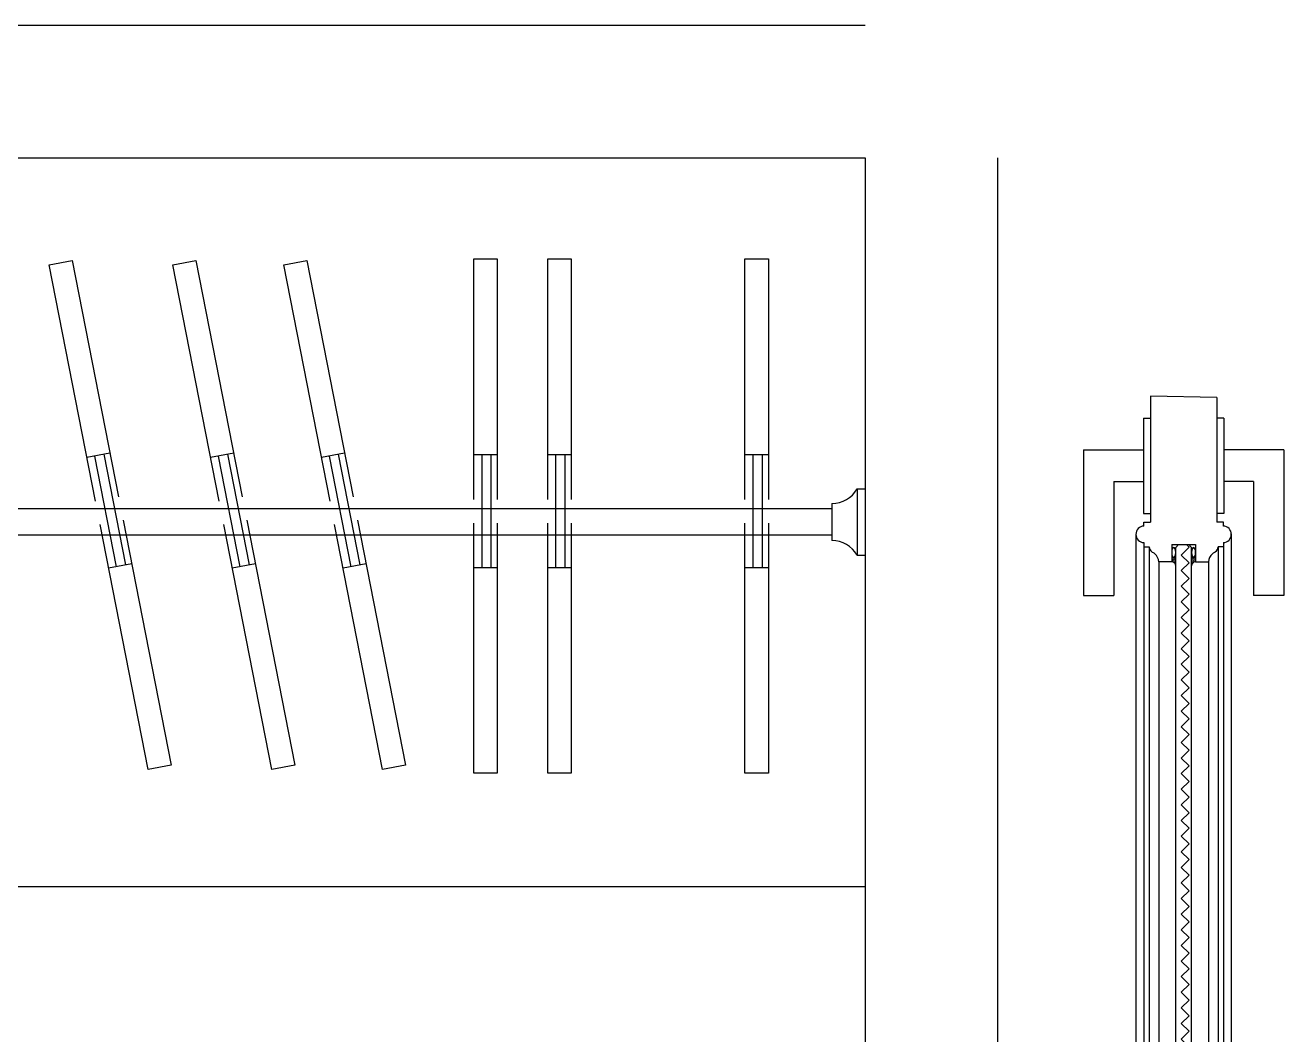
# Model space of a CAD drawing. Header units: millimetres. Extents: x 3104083 to 3173399, y -3165492 to -3044687.
# Drawn here: x 3123105 to 3124055, y -3063339 to -3062577 of the extents above; entities that cross this region are included whole.
import ezdxf

# ---------------------------------------------------------------- set-up
doc = ezdxf.new("R2010")
doc.units = ezdxf.units.MM
doc.header["$LTSCALE"] = 500
doc.header["$MEASUREMENT"] = 0
doc.layers.get('0').update_dxf_attribs({"linetype": 'CONTINUOUS'})
for name, color, linetype in [('A-土建墙（含管井、立管）', 6, 'CONTINUOUS'), ('P-固定家具（落地、到顶）', 142, 'CONTINUOUS'), ('P-活动家具', 146, 'CONTINUOUS'), ('P-门', 2, 'CONTINUOUS')]:
    doc.layers.add(name, color=color, linetype=linetype)

# ---------------------------------------------------------------- blocks, each defined once
blk = doc.blocks.new('DSFGGDF')
at = {"color": 251, "ltscale": 0.5}
for p, q in [((-575.1394279743944, -214818.4168067716, 1.14829424595e-05), (-557.4075090508377, -214818.4168067716, 1.14829424595e-05)), ((-570.3303595516298, -214818.4168067716, 1.14829424595e-05), (-570.3303595516298, -214903.5741380297, 1.14829424595e-05)), ((-563.3228702317392, -214818.4168067716, 1.14829424595e-05), (-563.3228702317392, -214903.5741380297, 1.14829424595e-05)), ((-575.1394279743944, -214903.5741380297, 1.14829424595e-05), (-557.4075090508377, -214903.5741380297, 1.14829424595e-05))]:
    blk.add_line(p, q, dxfattribs=at)
at = {"color": 251, "ltscale": 0.5, "elevation": 1.14829424595e-05}
for points in [[(-557.4075090508377, -214851.9954724006), (-557.4075090508377, -214670.301663249), (-575.1394279706691, -214670.301663249), (-575.1394279706691, -214851.9954724006)], [(-575.1394279706691, -214869.9954724006), (-575.1394279706691, -215058.4318384967), (-557.4075090508377, -215058.4318384967), (-557.4075090508377, -214869.9954724006)]]:
    blk.add_lwpolyline(points, dxfattribs=at)
blk = doc.blocks.new('A$C5B34438C')
at = {"layer": 'P-门'}
h = blk.add_hatch(dxfattribs=at)
h.set_pattern_fill('ZIGZAG', color=251, scale=66.66666666666666, angle=-225, style=0)
h.set_pattern_definition([(314.9999999999999, (103.9268212300667, 78.85871852540004), (11.78511301977579, -3.090105832729912e-15), [8.333333333333332, -8.333333333333332]), (44.99999999999995, (109.8193777400011, 72.96616201546567), (3.090105832729912e-15, 11.78511301977579), [8.333333333333332, -8.333333333333332])])
h.paths.add_polyline_path([(678.0689670814318, 69.6416981255461), (678.0689670814318, 81.6416981255461), (111.986853682989, 81.64169812553155), (111.986853682989, 69.64169812553155)])
h = blk.add_hatch(dxfattribs=at)
h.set_pattern_fill('AR-SAND', color=251, scale=0.01, style=0)
h.set_pattern_definition([(37.50000000000001, (117.924436346002, 81.641698125517), (-0.01600031295984046, 0.4894132373293424), [0, -0.38608, 0, -0.4318, 0, -0.41275]), (7.499999999999995, (117.924436346002, 81.641698125517), (0.4495232831380027, 0.7168251005683542), [0, -0.20828, 0, -0.3479799999999999, 0, -0.13335]), (327.5, (117.612016346, 81.641698125517), (0.790992370241458, 0.001437184678545762), [0, -0.127, 0, -0.4572, 0, -0.5969]), (317.5, (117.612016346, 81.641698125517), (0.7635564524722972, 0.2229293232572163), [0, -0.0635, 0, -0.29972, 0, -0.3429])])
h.paths.add_polyline_path([(117.924436346002, 84.64169812553155), (119.0424831331038, 84.57554123055888), (120.3674382930622, 84.29204542959633), (121.1325579784461, 83.94912474334706), (121.4193612820236, 83.7362020612054), (121.5921018864028, 83.54334722389467), (121.7311064169044, 83.14169812553155), (121.6917965618341, 82.9266873322631), (121.5140833320766, 82.6424611453549), (121.2248137613642, 82.39423212362453), (120.8904645245493, 82.20147181687935), (120.4590028123057, 82.02253281661251), (120.1909159690549, 81.93655056149873), (119.8944533523609, 81.85818886452762), (119.5452500811371, 81.78445985520375), (119.3134900298755, 81.74512801466335), (118.9519038281287, 81.69737080528284), (118.6142005680158, 81.66652840601455), (117.9867582843872, 81.64169812553155), (128.0000232156308, 81.641698125517), (127.0921238729934, 81.78237674036063), (126.2949858813517, 82.17332868624362), (125.878702872069, 82.52037778196973), (125.6140059838217, 82.82320375666313), (125.3784657772921, 83.18312464519113), (125.1701056807069, 83.64592368040758), (125.0633246290381, 84.02867168925877), (125.0148852366401, 84.34345117020712), (125.0000232156308, 84.641698125517)])
h = blk.add_hatch(dxfattribs=at)
h.set_pattern_fill('AR-SAND', color=251, scale=0.01, style=0)
h.set_pattern_definition([(142.5, (672.0756335908227, 81.641698125517), (0.01600031295984046, 0.4894132373293424), [0, -0.38608, 0, -0.4318, 0, -0.41275]), (172.5, (672.0756335908227, 81.641698125517), (-0.4495232831380027, 0.7168251005683542), [0, -0.20828, 0, -0.3479799999999999, 0, -0.13335]), (212.4999999999999, (672.3880535908247, 81.641698125517), (-0.790992370241458, 0.001437184678545762), [0, -0.1269999999999996, 0, -0.4571999999999993, 0, -0.5968999999999985]), (222.4999999999999, (672.3880535908247, 81.641698125517), (-0.7635564524722972, 0.2229293232572163), [0, -0.06349999999999999, 0, -0.2997199999999999, 0, -0.3428999999999999])])
h.paths.add_polyline_path([(672.0756335908227, 84.64169812553155), (670.9575868037209, 84.57554123055888), (669.6326316437626, 84.29204542959633), (668.8675119583786, 83.94912474334706), (668.5807086548011, 83.7362020612054), (668.4079680504219, 83.54334722389467), (668.2689635199204, 83.14169812553155), (668.3082733749907, 82.9266873322631), (668.4859866047482, 82.6424611453549), (668.7752561754605, 82.39423212362453), (669.1096054122754, 82.20147181687935), (669.541067124519, 82.02253281661251), (669.8091539677698, 81.93655056149873), (670.1056165844639, 81.85818886452762), (670.4548198556877, 81.78445985520375), (670.6865799069492, 81.74512801466335), (671.048166108696, 81.69737080528284), (671.3858693688089, 81.66652840601455), (672.0133116524376, 81.64169812553155), (662.0000467211939, 81.641698125517), (662.9079460638313, 81.78237674036063), (663.705084055473, 82.17332868624362), (664.1213670647558, 82.52037778196973), (664.386063953003, 82.82320375666313), (664.6216041595326, 83.18312464519113), (664.8299642561178, 83.64592368040758), (664.9367453077866, 84.02867168925877), (664.9851847001846, 84.34345117020712), (665.0000467211939, 84.641698125517)])
h = blk.add_hatch(dxfattribs=at)
h.set_pattern_fill('AR-SAND', color=251, scale=0.01, style=0)
h.set_pattern_definition([(322.5, (117.924436346002, 69.6416981255461), (-0.01600031295984046, -0.4894132373293424), [0, -0.3860799999999999, 0, -0.4317999999999999, 0, -0.4127499999999999]), (352.4999999999999, (117.924436346002, 69.6416981255461), (0.4495232831380027, -0.7168251005683542), [0, -0.20828, 0, -0.3479799999999999, 0, -0.13335]), (32.50000000000001, (117.612016346, 69.6416981255461), (0.790992370241458, -0.001437184678545762), [0, -0.127, 0, -0.4572, 0, -0.5969]), (42.5, (117.612016346, 69.6416981255461), (0.7635564524722972, -0.2229293232572163), [0, -0.06349999999999996, 0, -0.2997199999999998, 0, -0.3428999999999998])])
h.paths.add_polyline_path([(117.924436346002, 66.64169812553155), (119.0424831331038, 66.70785502050421), (120.3674382930622, 66.99135082146677), (121.1325579784461, 67.33427150771604), (121.4193612820236, 67.54719418985769), (121.5921018864028, 67.74004902716842), (121.7311064169044, 68.14169812553155), (121.6917965618341, 68.3567089188), (121.5140833320766, 68.6409351057082), (121.2248137613642, 68.88916412743856), (120.8904645245493, 69.08192443418375), (120.4590028123057, 69.26086343445058), (120.1909159690549, 69.34684568956436), (119.8944533523609, 69.42520738653548), (119.5452500811371, 69.49893639585935), (119.3134900298755, 69.53826823639974), (118.9519038281287, 69.58602544578025), (118.6142005680158, 69.61686784504855), (117.9867582843872, 69.64169812553155), (128.0000232156308, 69.6416981255461), (127.0921238729934, 69.50101951070246), (126.2949858813517, 69.11006756481947), (125.878702872069, 68.76301846909337), (125.6140059838217, 68.46019249439996), (125.3784657772921, 68.10027160587197), (125.1701056807069, 67.63747257065552), (125.0633246290381, 67.25472456180432), (125.0148852366401, 66.93994508085598), (125.0000232156308, 66.6416981255461)])
h = blk.add_hatch(dxfattribs=at)
h.set_pattern_fill('AR-SAND', color=251, scale=0.01, style=0)
h.set_pattern_definition([(217.5, (672.0756335908227, 69.6416981255461), (0.01600031295984046, -0.4894132373293424), [0, -0.38608, 0, -0.4318, 0, -0.41275]), (187.5, (672.0756335908227, 69.6416981255461), (-0.4495232831380027, -0.7168251005683542), [0, -0.20828, 0, -0.34798, 0, -0.13335]), (147.5, (672.3880535908247, 69.6416981255461), (-0.790992370241458, -0.001437184678545762), [0, -0.1269999999999999, 0, -0.4571999999999999, 0, -0.5968999999999998]), (137.5, (672.3880535908247, 69.6416981255461), (-0.7635564524722972, -0.2229293232572163), [0, -0.06349999999999999, 0, -0.2997199999999999, 0, -0.3428999999999999])])
h.paths.add_polyline_path([(672.0756335908227, 66.64169812553155), (670.9575868037209, 66.70785502050421), (669.6326316437626, 66.99135082146677), (668.8675119583786, 67.33427150771604), (668.5807086548011, 67.54719418985769), (668.4079680504219, 67.74004902716842), (668.2689635199204, 68.14169812553155), (668.3082733749907, 68.3567089188), (668.4859866047482, 68.6409351057082), (668.7752561754605, 68.88916412743856), (669.1096054122754, 69.08192443418375), (669.541067124519, 69.26086343445058), (669.8091539677698, 69.34684568956436), (670.1056165844639, 69.42520738653548), (670.4548198556877, 69.49893639585935), (670.6865799069492, 69.53826823639974), (671.048166108696, 69.58602544578025), (671.3858693688089, 69.61686784504855), (672.0133116524376, 69.64169812553155), (662.0000467211939, 69.6416981255461), (662.9079460638313, 69.50101951070246), (663.705084055473, 69.11006756481947), (664.1213670647558, 68.76301846909337), (664.386063953003, 68.46019249439996), (664.6216041595326, 68.10027160587197), (664.8299642561178, 67.63747257065552), (664.9367453077866, 67.25472456180432), (664.9851847001846, 66.93994508085598), (665.0000467211939, 66.6416981255461)])
at = {"layer": 'P-门', "color": 1}
for p, q in [((639.7047154303, 151.2833895960066, -2.241317275289874e-08), (639.7047154303, 128.3864954986639, -2.241317275289874e-08)), ((749.5685270424001, 151.2833895960066, -2.241317275289874e-08), (639.7047154303, 151.2833895960066, -2.241317275289874e-08)), ((749.5685270424001, 151.2833895960066, -2.241317275289874e-08), (749.5685270424001, 106.0328722872946, -2.241317275289874e-08)), ((725.5685270424001, 128.3864954986639, -2.241317275289874e-08), (639.7047154303, 128.3864954986639, -2.241317275289874e-08)), ((725.5685270424001, 128.3864954986639, -2.241317275289874e-08), (725.5685270424001, 106.0328722872655, -2.241317275289874e-08)), ((701.4805054957978, 106.0328722872655, -2.241317275289874e-08), (701.4805054957978, 100.6328722962207, -2.241317275289874e-08)), ((773.5195645237982, 106.0328722872655, -2.241317275289874e-08), (701.4805054957978, 106.0328722872655, -2.241317275289874e-08)), ((773.5195645237982, 106.0328722872655, -2.241317275289874e-08), (773.5195645237982, 100.6328722962207, -2.241317275289874e-08)), ((114.1711028556019, 81.64169812553155, -4.46867751767879e-08), (111.9311028553784, 79.50317226340121, -4.482625599999997e-08)), ((114.1711028555874, 81.64169812553155, -1.577282501859134e-07), (675.8289670812228, 81.64169812553155, -4.46867751767879e-08)), ((675.8289670812228, 81.64169812553155, -4.46867751767879e-08), (678.0689670814463, 79.50317226340121, -4.482625599999997e-08)), ((114.1711028556019, 69.64169812553155, -4.46867751767879e-08), (111.9311028553784, 71.78022398766188, -4.482625599999997e-08)), ((114.1711028556165, 69.64169812553155, -1.577282501859134e-07), (675.8289670812228, 69.64169812553155, -4.46867751767879e-08)), ((675.8289670812228, 69.64169812553155, -4.46867751767879e-08), (678.0689670814463, 71.78022398766188, -4.482625599999997e-08)), ((701.4805054957978, 45.2505239637976, -2.241317275289874e-08), (701.4805054957978, 50.65052395484236, -2.241317275289874e-08)), ((773.5195645237982, 45.2505239637976, -2.241317275289874e-08), (773.5195645237982, 50.65052395484236, -2.241317275289874e-08)), ((773.5195645237982, 45.2505239637976, -2.241317275289874e-08), (701.4805054957978, 45.2505239637976, -2.241317275289874e-08)), ((725.5685270424001, 22.89690075239923, -2.241317275289874e-08), (725.5685270424001, 45.2505239637976, -2.241317275289874e-08)), ((749.5685270424001, 6.655056495219469e-06, -2.241317275289874e-08), (749.5685270424001, 45.2505239637685, -2.241317275289874e-08)), ((639.7047154303, 6.655056495219469e-06, -2.241317275289874e-08), (639.7047154303, 22.89690075239923, -2.241317275289874e-08)), ((725.5685270424001, 22.89690075239923, -2.241317275289874e-08), (639.7047154303, 22.89690075239923, -2.241317275289874e-08)), ((749.5685270424001, 6.655056495219469e-06, -2.241317275289874e-08), (639.7047154303, 6.655056495219469e-06, -2.241317275289874e-08))]:
    blk.add_line(p, q, dxfattribs=at)
at = {"layer": 'P-门'}
for p, q in [((686.2500467198261, 111.6328720797028, -4.482625599999997e-08), (103.7500232169987, 111.6328720797028, -4.482625599999997e-08)), ((110.5000232834573, 105.6328720797173, -4.482625599999997e-08), (113.7500232156308, 105.6328720797173, -4.482625599999997e-08)), ((113.7500232156308, 105.6328720797173, -4.482625599999997e-08), (113.7500232156308, 101.6328720797173, -4.482625599999997e-08)), ((679.5000466519996, 105.6328720797173, -4.482625599999997e-08), (676.2500467198261, 105.6328720797173, -4.482625599999997e-08)), ((676.2500467198261, 105.6328720797173, -4.482625599999997e-08), (676.2500467198261, 101.6328720797173, -4.482625599999997e-08)), ((95.00002321563079, 100.6328720800957, -2.706302443457147e-07), (2.103994484059513e-05, 100.6328720837482, -2.549684399999998e-09)), ((2.104009035974741e-05, 50.65052416779508, -2.54967829252835e-09), (2.103994484059513e-05, 100.6328720837482, 4.4643163391e-06)), ((790.0513950032182, 100.6328720498277, -2.5141861605e-06), (695.0000467134814, 100.632872076545, -5.345323857146008e-07)), ((789.0513950032182, 50.64168447995326, -2.4961936502e-06), (790.0513950032182, 100.632872049915, -2.5055514049e-06)), ((95.00002321564534, 50.65052417134575, -2.706302443718268e-07), (2.103994484059513e-05, 50.65052416780964, -2.549684399999998e-09)), ((113.7500232156308, 45.65052417134575, -2.706302443718268e-07), (113.7500232156308, 49.65052417134575, -2.706302443718268e-07)), ((676.2500467198261, 45.64168129004247, -4.482625599999997e-08), (676.2500467198261, 49.64168129004247, -4.482625599999997e-08)), ((789.0513950032182, 50.65052420170105, -2.5141861605e-06), (695.0000467198261, 50.64253115039901, -2.821475348915048e-07)), ((686.2500467198261, 39.64168129005702, -4.482625599999997e-08), (103.7500232169987, 39.64168129005702, -4.482625599999997e-08)), ((110.5000232834427, 45.65052417134575, -2.706302443718268e-07), (113.7500232156308, 45.65052417134575, -2.706302443718268e-07)), ((679.5000466519996, 45.64168129004247, -4.482625599999997e-08), (676.2500467198261, 45.64168129004247, -4.482625599999997e-08))]:
    blk.add_line(p, q, dxfattribs=at)
at = {"layer": 'P-门', "color": 251}
for p, q in [((676.2500467198261, 105.6328720797173, -4.482625599999997e-08), (113.7500232156308, 105.6328720797173, -4.482625599999997e-08)), ((676.2500467198261, 101.6328720797319, -4.482625599999997e-08), (113.7500232156308, 101.6328720797319, -4.482625599999997e-08)), ((665.000046719797, 94.42092660677736, -4.482625599999997e-08), (125.0000232207531, 94.42092660677736, -4.482625599999997e-08)), ((676.2500467198261, 49.64168129004247, -4.482625599999997e-08), (113.7500232156308, 49.64168129002792, -4.482625599999997e-08)), ((665.000046719797, 56.85362676298246, -4.482625599999997e-08), (125.0000232207531, 56.85362676298246, -4.482625599999997e-08)), ((676.2500467198261, 45.64168129004247, -4.482625599999997e-08), (113.7500232156308, 45.64168129004247, -4.482625599999997e-08))]:
    blk.add_line(p, q, dxfattribs=at)
at = {"layer": 'P-门'}
for points, elevation in [([(98.00002321563079, 105.6328720797173), (95.00002321563079, 105.6328720797173), (95.00002321563079, 100.6328720797173)], -4.482625599999997e-08), ([(692.0000467198261, 105.6328720797173), (695.0000467198261, 105.6328720797173), (695.0000467134814, 100.6328720797173)], -4.482625599999997e-08), ([(111.9311028553784, 84.64169812553155), (125.0000232156308, 84.64169812553155), (125.0000232156599, 94.42092660698108)], -4.482625599999997e-08), ([(678.0689670814463, 84.64169812553155), (665.0000467211939, 84.64169812553155), (665.000046719797, 94.42092660698108)], -4.482625599999997e-08), ([(111.9311028553784, 84.64169812553155), (111.9311028553784, 66.64169812553155)], -4.482625599999997e-08), ([(678.0689670814463, 84.64169812553155), (678.0689670814463, 66.64169812553155)], -4.482625599999997e-08), ([(111.9311028553784, 66.64169812553155), (125.0000232156308, 66.64169812553155), (125.0000232156599, 56.86246964408201)], -2.706302443718268e-07), ([(678.0689670814463, 66.64169812553155), (665.0000467198261, 66.64169812553155), (665.000046719797, 56.85362676277873)], -4.482625599999997e-08), ([(98.00002321563079, 45.65052417134575), (95.00002321563079, 45.65052417134575), (95.00002321563079, 50.65052417134575)], -2.706302443718268e-07), ([(692.0000467198261, 45.64168129004247), (695.0000467198261, 45.64168129004247), (695.0000467198261, 50.64168129004247)], -4.482625599999997e-08)]:
    blk.add_lwpolyline(points, dxfattribs=dict(at, elevation=elevation))
for centre, radius, start, end in [((104.2500232156308, 105.3776637463743, -4.482625599999997e-08), 6.255208333333729, 2.338278630780417, 177.6617213441935), ((685.7500467198261, 105.3776637463743, -4.482625599999997e-08), 6.255208333333729, 2.338278655806507, 177.6617213692196), ((113.3080525916885, 96.50314310040267, -4.482625599999997e-08), 5.14873357572751, 36.44286224368542, 85.07563288349951), ((200.0524427386699, 155.4885198118427, -4.482625599999997e-08), 99.75466131199964, 214.1003943903052, 215.5970505600948), ((125.3303412501991, 102.7072091927257, -4.482625599999997e-08), 8.292863745096879, 219.5813817666027, 267.7172135436019), ((664.6697286852577, 102.7072091927257, -4.482625599999997e-08), 8.292863745096879, 272.2827864563981, 320.4186182333974), ((589.9476271967869, 155.4885198118427, -4.482625599999997e-08), 99.75466131199964, 324.4029494399052, 325.8996056096948), ((676.6920173437684, 96.50314310040267, -4.482625599999997e-08), 5.14873357572751, 94.92436711650048, 143.5571377563146), ((128.0000232156308, 84.641698125517, -4.482625599999997e-08), 3.000000000000002, 180, 270), ((662.0000467211939, 84.641698125517, -4.482625599999997e-08), 3.000000000000002, 270, 0), ((128.0000232156308, 66.6416981255461, -4.482625599999997e-08), 3.000000000000002, 90, 180), ((662.0000467211939, 66.6416981255461, -4.482625599999997e-08), 3.000000000000002, 0, 90), ((113.3080525916885, 54.78025315066043, -2.706302443718268e-07), 5.14873357572751, 274.9243671165005, 323.5571377563146), ((200.0524427386699, -4.205123560779612, -2.706302443718268e-07), 99.75466131199964, 144.4029494399052, 145.8996056096948), ((125.3303412501991, 48.57618705833738, -2.706302443718268e-07), 8.292863745096879, 92.28278645639814, 140.4186182333973), ((664.6697286852577, 48.5673441770341, -4.482625599999997e-08), 8.292863745096879, 39.58138176660268, 87.71721354360187), ((589.9476271967869, -4.213966442082892, -4.482625599999997e-08), 99.75466131199964, 34.10039439030517, 35.59705056009482), ((676.6920173437684, 54.77141026935715, -4.482625599999997e-08), 5.14873357572751, 216.4428622436854, 265.0756328834995), ((104.2500232156308, 45.90573250468879, -2.706302443718268e-07), 6.255208333333729, 182.3382786558065, 357.6617213692196), ((685.7500467198261, 45.8968896233855, -4.482625599999997e-08), 6.255208333333729, 182.3382786307804, 357.6617213441935)]:
    blk.add_arc(centre, radius, start, end, dxfattribs=at)
for centre, major_axis, ratio in [((117.924436346002, 83.14169812553155, -1.012772530929567e-07), (3.806670070902328, 2.330913158870281e-16), 0.3940451817628743), ((117.924436346002, 68.14102570772229, -2.706302443718268e-07), (3.806670070902328, -2.330913158870281e-16), 0.3938685397642949)]:
    blk.add_ellipse(centre, major_axis=major_axis, ratio=ratio, dxfattribs=at)
at = {"layer": 'P-门', "extrusion": (0, 0, -1)}
for centre, major_axis, ratio in [((672.0756335908227, 83.14169812553155, -1.012772530929567e-07), (-3.806670070902328, 2.330913158870281e-16), 0.3940451817628743), ((672.0756335908227, 68.14102570772229, -2.706302443718268e-07), (-3.806670070902328, -2.330913158870281e-16), 0.3938685397642949)]:
    blk.add_ellipse(centre, major_axis=major_axis, ratio=ratio, dxfattribs=at)

msp = doc.modelspace()

# ---------------------------------------------------------------- linework, layer by layer
at = {"layer": 'A-土建墙（含管井、立管）', "color": 6}
for p, q in [((3122239.172172504, -3062576.72599874, 8.783385708215487e-09), (3123739.172172501, -3062576.72599874, 2.635030691930394e-08)), ((3122339.172172503, -3062676.725998754, 1.259090072740621e-08), (3123739.172172638, -3062676.725998957, 2.543301321595922e-08)), ((3123739.172172638, -3062676.725998957, 4.848958911199943e-08), (3123739.1721725, -3063676.725998752, 2.635030691930378e-08)), ((3123839.172172638, -3062676.725998957, 4.848958911199943e-08), (3123839.1721725, -3063676.725998758, 2.635030691930378e-08))]:
    msp.add_line(p, q, dxfattribs=at)
at = {"layer": 'P-固定家具（落地、到顶）'}
for p, q in [((3123733.172172598, -3062926.725998959, 3.207479787516399e-08), (3123733.172172598, -3062976.725998959, 3.207479787516399e-08)), ((3123733.172172598, -3062926.725998959, 3.207479787516399e-08), (3123739.172172598, -3062926.725998959, 3.207479787516399e-08)), ((3123733.172172598, -3062926.725998959, 3.207479787516399e-08), (3123733.172172598, -3062976.725998959, 3.207479787516399e-08)), ((3123733.172172598, -3062926.725998959, 3.207479787516399e-08), (3123739.172172598, -3062926.725998959, 3.207479787516399e-08)), ((3122364.172172503, -3062941.355822479, 3.07624660374701e-06), (3123714.172172598, -3062941.355822481, 1.356803594575164e-06)), ((3123714.172172598, -3062937.725998959, 3.207479787516399e-08), (3123714.172172598, -3062965.725998959, 3.207479787516399e-08)), ((3123714.172172598, -3062937.725998959, 3.207479787516399e-08), (3123714.172172598, -3062965.725998959, 3.207479787516399e-08)), ((3122364.172172503, -3062961.355822479, 2.873100422470098e-07), (3123714.172172598, -3062961.355822481, 1.77418733975164e-07)), ((3123733.172172598, -3062976.725998959, 3.207479787516399e-08), (3123739.172172598, -3062976.725998959, 3.207479787516399e-08)), ((3123733.172172598, -3062976.725998959, 3.207479787516399e-08), (3123739.172172598, -3062976.725998959, 3.207479787516399e-08)), ((3122339.17217251, -3063226.725998754, 1.25909007281983e-08), (3123739.172172562, -3063226.725998957, 2.543301321599913e-08))]:
    msp.add_line(p, q, dxfattribs=at)
for centre, start, end in [((3123714.151976889, -3062915.782024554, 3.207479787516399e-08), 270.052731042188, 330.0844346106808), ((3123714.151976889, -3062915.782024554, 3.207479787516399e-08), 270.052731042188, 330.0844346106808), ((3123714.151976889, -3062987.669973364, 3.207479787516399e-08), 29.91556538931918, 89.947268957812)]:
    msp.add_arc(centre, 21.94398369862876, start, end, dxfattribs=at)
at = {"layer": 'P-活动家具', "color": 251}
for p, q in [((3123169.20135146, -3062899.611856598, 1.151501725737516e-05), (3123151.800014134, -3062903.019848383, 1.151501725737516e-05)), ((3123157.605093424, -3062901.882943664, 1.151501725737516e-05), (3123173.97193373, -3062985.452660699, 1.151501725737516e-05)), ((3123164.481939973, -3062900.53613703, 1.151501725737516e-05), (3123180.848780279, -3062984.105854066, 1.151501725737516e-05)), ((3123262.566372226, -3062899.611856598, 1.151501725737516e-05), (3123245.1650349, -3062903.019848383, 1.151501725737516e-05)), ((3123250.97011419, -3062901.882943664, 1.151501725737516e-05), (3123267.336954497, -3062985.452660699, 1.151501725737516e-05)), ((3123257.846960739, -3062900.53613703, 1.151501725737516e-05), (3123274.213801046, -3062984.105854066, 1.151501725737516e-05)), ((3123346.22812566, -3062899.611856598, 1.151501725737516e-05), (3123328.826788334, -3062903.019848383, 1.151501725737516e-05)), ((3123334.631867624, -3062901.882943664, 1.151501725737516e-05), (3123350.99870793, -3062985.452660699, 1.151501725737516e-05)), ((3123341.508714173, -3062900.53613703, 1.151501725737516e-05), (3123357.87555448, -3062984.105854066, 1.151501725737516e-05)), ((3123185.568191766, -3062983.181573634, 1.151501725737516e-05), (3123168.166854441, -3062986.589565419, 1.151501725737516e-05)), ((3123278.933212532, -3062983.181573634, 1.151501725737516e-05), (3123261.531875207, -3062986.589565419, 1.151501725737516e-05)), ((3123362.594965966, -3062983.181573634, 1.151501725737516e-05), (3123345.193628641, -3062986.589565419, 1.151501725737516e-05))]:
    msp.add_line(p, q, dxfattribs=at)
at = {"layer": 'P-活动家具', "color": 251, "elevation": 1.151501725737516e-05}
for points in [[(3123158.253676432, -3062935.972496659), (3123123.33297712, -3062757.666060871), (3123140.734314441, -3062754.258069086), (3123175.655013753, -3062932.564504875)], [(3123251.618697198, -3062935.972496659), (3123216.697997886, -3062757.666060871), (3123234.099335208, -3062754.258069086), (3123269.020034519, -3062932.564504875)], [(3123335.280450631, -3062935.972496659), (3123300.35975132, -3062757.666060871), (3123317.761088641, -3062754.258069086), (3123352.681787953, -3062932.564504875)], [(3123179.114529465, -3062950.228925359), (3123215.331116648, -3063135.152214537), (3123197.929779327, -3063138.560206321), (3123161.713192144, -3062953.636917143)], [(3123272.479550232, -3062950.228925359), (3123308.696137414, -3063135.152214537), (3123291.294800093, -3063138.560206321), (3123255.07821291, -3062953.636917143)], [(3123356.141303665, -3062950.228925359), (3123392.357890848, -3063135.152214537), (3123374.956553527, -3063138.560206321), (3123338.739966344, -3062953.636917143)]]:
    msp.add_lwpolyline(points, dxfattribs=at)

# ---------------------------------------------------------------- block references
at = {"layer": 'P-活动家具', "color": 251, "extrusion": (0, 0, -1), "zscale": -1}
for p in [(-3122886.453868027, -2848082.672329781, -3.207479787516399e-08), (-3122942.224514486, -2848082.672329781, -3.207479787516399e-08)]:
    msp.add_blockref('DSFGGDF', p, dxfattribs=at)
at = {"layer": 'P-活动家具', "extrusion": (0, 0, -1), "zscale": -1}
msp.add_blockref('DSFGGDF', (-3123091.11596152, -2848082.672329781, -3.207479787516399e-08), dxfattribs=at)
at = {"layer": 'P-门', "rotation": 89.99999999999999}
msp.add_blockref('A$C5B34438C', (3124055.305265111, -3063646.743840287, 5.022979926229153e-06), dxfattribs=at)

doc.saveas('drawing.dxf')
